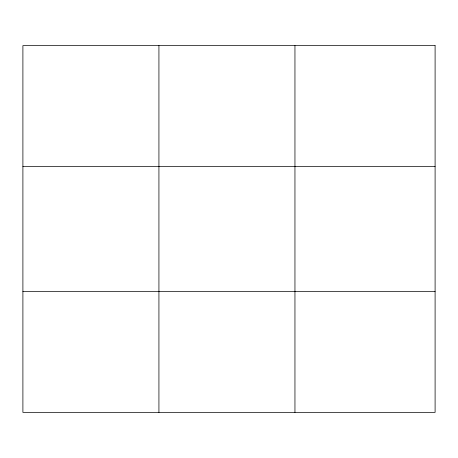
<?xml version="1.0" encoding="UTF-8"?>
<svg xmlns="http://www.w3.org/2000/svg" width="458" height="458" viewBox="0 0 458 458"><rect width="100%" height="100%" fill="white"/><g stroke="black" fill="none" stroke-linecap="round" stroke-linejoin="round"><path stroke-width="0.69" d="M158.926 412.377L158.926 45.623M294.952 412.377L294.952 45.623M22.9 166.655L435.1 166.655M22.9 291.345L435.1 291.345M435.1 45.623L435.1 412.377L22.9 412.377L22.9 45.623L435.1 45.623"/></g></svg>
